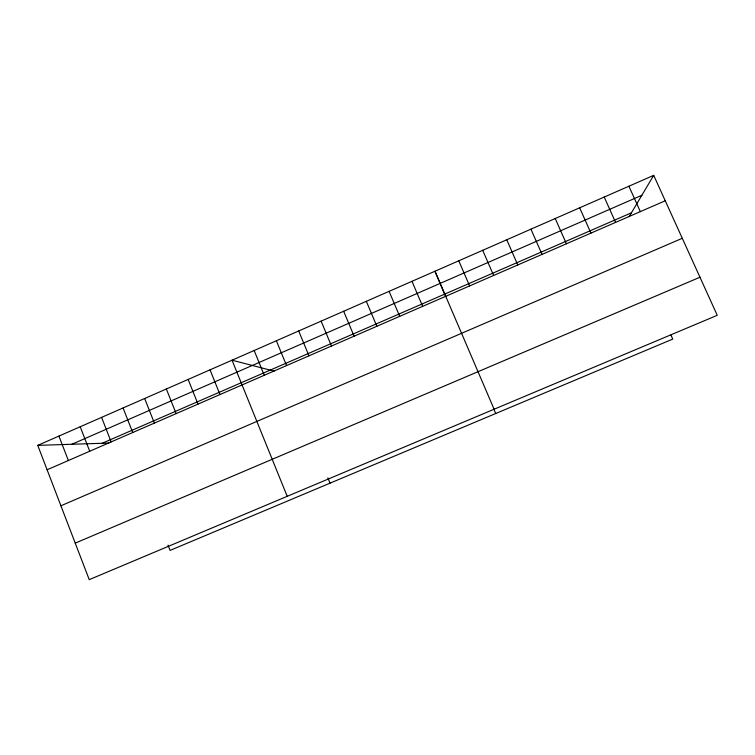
<?xml version="1.0" encoding="UTF-8"?>
<svg xmlns="http://www.w3.org/2000/svg" width="755" height="755" viewBox="0 0 755 755"><rect width="100%" height="100%" fill="white"/><g stroke="black" fill="none" stroke-linecap="round" stroke-linejoin="round"><path stroke-width="1.13" d="M629.123 216.685L653.707 175.349L717.25 315.307L89.232 579.651L37.75 445.365L653.707 175.349M71.885 444.261L641.844 195.29M102.18 443.279L631.416 212.816M47.112 469.78L665.249 200.783M60.91 505.784L682.284 238.297M75.236 543.138L699.96 277.236M37.75 445.365L108.899 443.062M274.178 371.139L232.04 360.192L287.211 496.318M628.896 186.221L640.353 211.617M670.94 335.041L672.762 339.089L170.083 550.404L168.035 545.167M604.217 197.046L615.58 222.395M579.661 207.804L590.938 233.116M555.236 218.516L566.42 243.789M530.935 229.171L542.033 254.397M506.765 239.76L517.77 264.958M482.709 250.311L493.628 275.462M458.776 260.796L469.61 285.918M494.1 409.238L434.974 271.234L445.629 296.526M493.874 409.229L495.714 413.514M411.985 281.313L422.649 306.36M389.099 291.345L399.688 316.345M366.335 301.32L376.839 326.292M343.676 311.258L354.095 336.183M321.13 321.139L331.473 346.026M298.697 330.973L308.965 355.832M276.368 340.76L286.551 365.58M327.859 477.868L330.029 483.172M254.152 350.499L264.259 375.282M210.041 369.837L219.988 394.544M188.137 379.435L198.018 404.104M166.345 388.985L176.151 413.627M144.658 398.498L154.379 423.093M123.074 407.955L132.72 432.521M101.585 417.373L111.164 441.901M80.209 426.745L89.713 451.235M58.928 436.079L68.365 460.531"/></g></svg>
